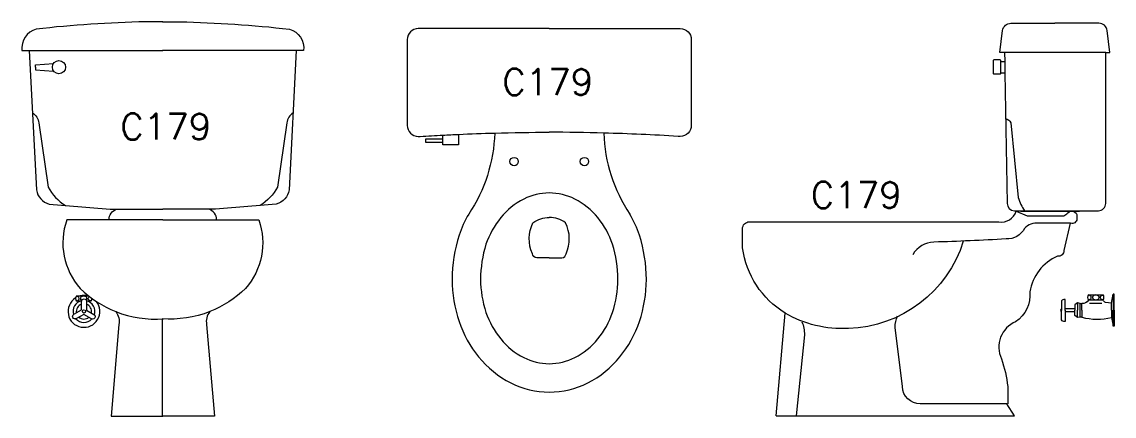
# Model space of a CAD drawing. Header units: inches. Extents: x -2548 to -2391, y 2200 to 2352.
# Drawn here: x -2443.243 to -2439.075, y 2318.752 to 2320.258 of the extents above; entities that cross this region are included whole.
import ezdxf
from ezdxf.enums import TextEntityAlignment as Align

# ---------------------------------------------------------------- set-up
doc = ezdxf.new("R2010")
doc.units = ezdxf.units.IN
doc.header["$MEASUREMENT"] = 0
for name, color, linetype in [('2', 2, 'Continuous'), ('WC-DET1', 15, 'Continuous'), ('WC-DET2', 10, 'Continuous'), ('WC-OUTL', 7, 'Continuous')]:
    doc.layers.add(name, color=color, linetype=linetype)
doc.styles.add('ROMANS', font='romans', dxfattribs={"height": 0.1})

msp = doc.modelspace()

# ---------------------------------------------------------------- linework, layer by layer
at = {"color": 1}
for points in [[(-2442.70413, 2320.25756), (-2442.77013, 2320.25756, 0.0234986), (-2443.18813, 2320.22956, 0.3653098), (-2443.24213, 2320.14756), (-2443.21413, 2320.14756)], [(-2442.70571, 2320.25756), (-2442.63971, 2320.25756, -0.0234986), (-2442.22171, 2320.22956, -0.3653098), (-2442.16771, 2320.14756), (-2442.19571, 2320.14756)], [(-2439.49311, 2320.14034), (-2439.51111, 2320.14034), (-2439.50062, 2320.22431, -0.3782425), (-2439.46887, 2320.25234), (-2439.30086, 2320.25234)], [(-2439.10911, 2320.14034), (-2439.09111, 2320.14034), (-2439.10161, 2320.22431, 0.3782425), (-2439.13336, 2320.25234), (-2439.30136, 2320.25234)], [(-2441.23043, 2320.232), (-2441.73043, 2320.232, 0.4142136), (-2441.77243, 2320.19), (-2441.77243, 2319.862, 0.4142136), (-2441.73043, 2319.82), (-2441.72243, 2319.82, -0.0025707), (-2441.63643, 2319.82489, 640.3910244)], [(-2441.23043, 2320.232), (-2440.73043, 2320.232, -0.4142136), (-2440.68843, 2320.19), (-2440.68843, 2319.862, -0.4142136), (-2440.73043, 2319.82), (-2440.73843, 2319.82, 0.0084784), (-2441.02222, 2319.83277, -640.3910244)], [(-2442.19571, 2320.14756), (-2442.22306, 2319.61537, -0.29916), (-2442.27171, 2319.56156, -0.004489), (-2442.51971, 2319.54156), (-2442.52971, 2319.54156)], [(-2439.49311, 2320.14034), (-2439.49252, 2320.10634, 0.4091382)], [(-2439.15911, 2319.53634), (-2439.13511, 2319.53634, 0.4142136), (-2439.10711, 2319.56434), (-2439.10711, 2320.14034), (-2439.10911, 2320.14034)], [(-2439.51111, 2320.11234), (-2439.53311, 2320.11234, 0.4142136), (-2439.53711, 2320.10834), (-2439.53711, 2320.06234, 0.4142136), (-2439.53311, 2320.05834), (-2439.51111, 2320.05834, 0.4142136), (-2439.50711, 2320.06234)], [(-2439.50711, 2320.10634), (-2439.50711, 2320.10834, 0.4142136), (-2439.51111, 2320.11234)], [(-2439.49176, 2320.06234), (-2439.48359, 2319.56385, 0.4091382), (-2439.4556, 2319.53634), (-2439.45311, 2319.53634)], [(-2441.57642, 2319.82777, -0.0041145), (-2441.43865, 2319.83277, 640.3910244)], [(-2441.43865, 2319.83277, -0.1410137), (-2441.53773, 2319.52359, -0.53371)], [(-2441.02222, 2319.83277, 0.1410137), (-2440.92314, 2319.52359, 0.53371)], [(-2442.91013, 2319.50156, -0.3431078), (-2442.88013, 2319.54156, 7.4672514)], [(-2442.49971, 2319.50156, 0.3431078), (-2442.52971, 2319.54156, -7.4672514)], [(-2440.33047, 2319.14514, -0.2244587), (-2440.49311, 2319.39434), (-2440.49311, 2319.46761, -0.4142136), (-2440.46711, 2319.49361), (-2439.51511, 2319.49361, 0.365857), (-2439.44881, 2319.53434, -3.0843895)], [(-2439.44911, 2319.53434), (-2439.40711, 2319.51634), (-2439.26711, 2319.51634), (-2439.25511, 2319.52434, -0.5775639), (-2439.21711, 2319.52234), (-2439.21711, 2319.50434)], [(-2439.43109, 2319.53456, 0.0276714), (-2439.42711, 2319.53434), (-2439.20711, 2319.53434)], [(-2439.23311, 2319.53634), (-2439.19711, 2319.53634, 0.4142136)], [(-2442.33881, 2319.50084, -0.2737306), (-2442.38971, 2319.23956, -0.1005999), (-2442.52552, 2319.15096, -25.2907415)], [(-2441.53773, 2319.52359, 0.051277), (-2441.57459, 2319.44269, 0.0776796), (-2441.60094, 2319.274, 0.0814481), (-2441.57459, 2319.11332, 0.0897254), (-2441.49986, 2318.97784, 0.1046041), (-2441.37707, 2318.87868, 0.1182665), (-2441.23043, 2318.8435, 0.1171123)], [(-2441.23043, 2318.8435, 0.1182665), (-2441.0838, 2318.87868, 0.1046041), (-2440.96101, 2318.97784, 0.0897254), (-2440.88628, 2319.11332, 0.0814481), (-2440.85993, 2319.274, 0.0776796), (-2440.88628, 2319.44269, 0.051277), (-2440.92314, 2319.52359, 0.1035832)], [(-2439.21711, 2319.50434, -0.4823357), (-2439.24111, 2319.48834), (-2439.24311, 2319.48834, 0.2524496)], [(-2439.24311, 2319.48834), (-2439.26711, 2319.38434, -0.4904707), (-2439.29111, 2319.36234, 0.2534447), (-2439.39711, 2319.22634, -0.2762073), (-2439.45111, 2319.11234, 0.4261833), (-2439.50511, 2318.97034, -0.0587485), (-2439.48111, 2318.86434), (-2439.48111, 2318.79834)], [(-2442.88432, 2319.15096, -0.2203966), (-2442.87213, 2319.10156), (-2442.90213, 2318.75156), (-2442.70492, 2318.75156)], [(-2442.52552, 2319.15096, 0.2203966), (-2442.53771, 2319.10156), (-2442.50771, 2318.75156), (-2442.70492, 2318.75156)]]:
    msp.add_lwpolyline(points, format="xyb", dxfattribs=at)
for points in [[(-2439.50711, 2320.10634), (-2439.49238, 2320.10634)], [(-2439.50711, 2320.06234), (-2439.4919, 2320.06234)], [(-2441.57643, 2319.828), (-2441.57643, 2319.788), (-2441.63643, 2319.788), (-2441.63643, 2319.798)], [(-2441.63643, 2319.81), (-2441.63643, 2319.82489)], [(-2441.63643, 2319.81), (-2441.70243, 2319.81), (-2441.70243, 2319.798), (-2441.63643, 2319.798)], [(-2442.91013, 2319.50084), (-2443.07104, 2319.50084)], [(-2442.49971, 2319.50084), (-2442.33881, 2319.50084)], [(-2440.36511, 2318.75234), (-2440.33047, 2319.14514)], [(-2440.36511, 2318.75234), (-2439.45511, 2318.75234), (-2439.48511, 2318.79834)]]:
    msp.add_lwpolyline(points, dxfattribs=at)
at = {"layer": 'WC-DET1', "color": 1}
for points in [[(-2443.21413, 2320.14756), (-2442.70413, 2320.14756)], [(-2442.19571, 2320.14756), (-2442.70571, 2320.14756)], [(-2439.10911, 2320.14034), (-2439.49311, 2320.14034)], [(-2443.18999, 2320.08419), (-2443.18999, 2320.09356), (-2443.12155, 2320.09895)], [(-2443.18999, 2320.08419), (-2443.18999, 2320.07482), (-2443.12155, 2320.06943)], [(-2441.63643, 2319.798), (-2441.63643, 2319.81)], [(-2442.88013, 2319.54156), (-2442.70492, 2319.54156)], [(-2442.52971, 2319.54156), (-2442.70492, 2319.54156)], [(-2442.70492, 2319.50084), (-2442.91013, 2319.50084)], [(-2442.70492, 2319.50084), (-2442.49971, 2319.50084)], [(-2443.03471, 2319.21069), (-2442.98754, 2319.21069)], [(-2439.17311, 2319.21546), (-2439.11731, 2319.21546)], [(-2439.08511, 2319.18306), (-2439.07911, 2319.21706)], [(-2439.07511, 2319.15634), (-2439.07511, 2319.21706), (-2439.07911, 2319.21706)], [(-2439.22491, 2319.16146), (-2439.26251, 2319.16146)], [(-2439.21531, 2319.18426), (-2439.22491, 2319.17666), (-2439.22491, 2319.15606)], [(-2439.20531, 2319.18246), (-2439.21531, 2319.18426), (-2439.21531, 2319.15586)], [(-2439.19904, 2319.12926), (-2439.20531, 2319.12926), (-2439.20531, 2319.18246), (-2439.19904, 2319.18246)], [(-2439.08511, 2319.15634), (-2439.08511, 2319.18306)], [(-2442.70771, 2319.12356), (-2442.70771, 2318.75156)], [(-2439.22491, 2319.15066), (-2439.26251, 2319.15066)], [(-2439.21531, 2319.12786), (-2439.22491, 2319.13546), (-2439.22491, 2319.15606)], [(-2439.20531, 2319.12926), (-2439.21531, 2319.12786), (-2439.21531, 2319.15586)], [(-2439.08511, 2319.15634), (-2439.08511, 2319.12961)], [(-2439.08511, 2319.12961), (-2439.07911, 2319.09561)], [(-2439.07511, 2319.15634), (-2439.07511, 2319.09561), (-2439.07911, 2319.09561)]]:
    msp.add_lwpolyline(points, dxfattribs=at)
for points in [[(-2439.50711, 2320.06234), (-2439.50711, 2320.10634, 0.4142136)], [(-2439.49252, 2320.10634), (-2439.49176, 2320.06234, 0.4091382)], [(-2443.20193, 2319.91007, -0.2226311), (-2443.17813, 2319.87156), (-2443.14252, 2319.62596, 0.1231154), (-2443.07636, 2319.55616, -5.143353)], [(-2442.20791, 2319.91007, 0.2226311), (-2442.23171, 2319.87156), (-2442.26733, 2319.62596, -0.1231154), (-2442.33348, 2319.55616, 5.143353)], [(-2439.48905, 2319.88797, -0.2313685), (-2439.46911, 2319.87234), (-2439.44111, 2319.58634, 0.0811136), (-2439.41706, 2319.53634, 0.4714505)], [(-2441.63643, 2319.82489, -0.001793), (-2441.57642, 2319.82777, 640.3910244)], [(-2441.43865, 2319.83277, -0.0062148), (-2441.23043, 2319.836, 640.3910244)], [(-2441.02222, 2319.83277, 0.0062148), (-2441.23043, 2319.836, -640.3910244)], [(-2439.45311, 2319.53634), (-2439.23311, 2319.53634, -0.1678917)], [(-2441.23043, 2319.356), (-2441.27843, 2319.356, -0.3801993), (-2441.29443, 2319.372, -0.2288969), (-2441.29243, 2319.49, -0.1614187), (-2441.23043, 2319.51, -1.0046739)], [(-2441.23043, 2319.356), (-2441.18243, 2319.356, 0.3801993), (-2441.16643, 2319.372, 0.2288969), (-2441.16843, 2319.49, 0.1614187), (-2441.23043, 2319.51, 1.0046739)], [(-2439.24311, 2319.48834), (-2439.36311, 2319.48834, 0.2524496), (-2439.41711, 2319.46834, -0.2854801), (-2439.48711, 2319.42834, -0.0071348), (-2439.76311, 2319.41634, 0.2655644), (-2439.84311, 2319.36834, 1.7075765)], [(-2439.65063, 2319.42028, -0.3205578), (-2440.08911, 2319.08634, -0.1454011), (-2440.33047, 2319.14514)], [(-2443.01491, 2319.1578), (-2443.01491, 2319.19009, -1), (-2442.99571, 2319.19009), (-2442.99571, 2319.15641)], [(-2443.00651, 2319.14048), (-2443.03448, 2319.12433, -1), (-2443.04408, 2319.14096), (-2443.01491, 2319.1578)], [(-2443.02118, 2319.19029), (-2443.03471, 2319.19029, -0.5105686)], [(-2442.97891, 2319.19029), (-2442.99024, 2319.19029, -0.5105686)], [(-2439.26251, 2319.15486), (-2439.26251, 2319.19706), (-2439.26711, 2319.19706, 0.4142136), (-2439.27611, 2319.18806), (-2439.27611, 2319.15486)], [(-2439.16871, 2319.19506), (-2439.17311, 2319.19506, -0.3495628), (-2439.19904, 2319.18235, 26.656849)], [(-2439.12211, 2319.19506), (-2439.16871, 2319.19506, -0.5105686)], [(-2439.08511, 2319.18306), (-2439.10771, 2319.18619, -0.3197836), (-2439.11711, 2319.19506), (-2439.12211, 2319.19506, -0.5105686)], [(-2442.99571, 2319.15641), (-2442.96775, 2319.14027, -1), (-2442.97735, 2319.12364), (-2443.00651, 2319.14048)], [(-2442.88432, 2319.15096, 0.1146456), (-2442.70213, 2319.12356, 25.2907415)], [(-2442.52552, 2319.15096, -0.1146456), (-2442.70771, 2319.12356, -25.2907415)], [(-2439.48511, 2318.79834), (-2439.81511, 2318.79834, -0.4040852), (-2439.88311, 2318.86434), (-2439.91038, 2319.08997, -0.1028126), (-2439.90195, 2319.13459, -0.269485)], [(-2439.26251, 2319.15606), (-2439.26251, 2319.11366), (-2439.26711, 2319.11366, -0.4142136), (-2439.27611, 2319.12266), (-2439.27611, 2319.15606)], [(-2439.19904, 2319.12926, 0.1152916), (-2439.08483, 2319.128, 6.8307177)], [(-2440.26619, 2319.11207, -0.0979355), (-2440.25711, 2319.06234), (-2440.28826, 2318.75234)]]:
    msp.add_lwpolyline(points, format="xyb", dxfattribs=at)
msp.add_lwpolyline([(-2441.23043, 2318.952, 0.1182665), (-2441.13302, 2318.97537, 0.1046041), (-2441.04517, 2319.04632, 0.0897254), (-2440.9891, 2319.14797, 0.0814481), (-2440.96843, 2319.274, 0.076703), (-2440.9891, 2319.40804, 0.0897254), (-2441.04517, 2319.50969, 0.1046041), (-2441.13302, 2319.58064, 0.1182665), (-2441.23043, 2319.604, 0.1182665), (-2441.32785, 2319.58064, 0.1046041), (-2441.4157, 2319.50969, 0.0897254), (-2441.47177, 2319.40804, 0.076703), (-2441.49243, 2319.274, 0.0814481), (-2441.47177, 2319.14797, 0.0897254), (-2441.4157, 2319.04632, 0.1046041), (-2441.32785, 2318.97537, 0.1182665)], format="xyb", close=True, dxfattribs=at)
for centre, radius in [((-2443.101, 2320.08419), 0.0253), ((-2441.36443, 2319.724), 0.016), ((-2441.09643, 2319.724), 0.016), ((-2443.00571, 2319.15156), 0.006)]:
    msp.add_circle(centre, radius, dxfattribs=at)
for centre, radius, start, end in [((-2443.00571, 2319.15156), 0.06072, 122.03079, 38.63025), ((-2443.02111, 2319.20049), 0.017, 143.1301, 216.8699), ((-2443.00571, 2319.15156), 0.06072, 76.81824, 103.18176), ((-2442.99251, 2319.20049), 0.017, 323.1301, 3.43424), ((-2439.15951, 2319.20526), 0.017, 143.1301, 216.8699), ((-2439.13091, 2319.20526), 0.017, 323.1301, 36.8699), ((-2443.00571, 2319.15156), 0.0417, 102.38434, 196.4259), ((-2443.00571, 2319.15156), 0.02921, 108.36093, 189.97724), ((-2443.00571, 2319.15156), 0.0417, 342.38434, 76.4259), ((-2443.00571, 2319.15156), 0.02921, 348.36093, 69.97724), ((-2439.27316, 2319.15606), 0.00665, 118.69866, 241.30134), ((-2443.00571, 2319.15156), 0.0417, 222.38434, 316.4259), ((-2443.00571, 2319.15156), 0.02921, 228.36093, 309.97724)]:
    msp.add_arc(centre, radius, start, end, dxfattribs=at)
at = {"layer": 'WC-DET2', "color": 1}
for points in [[(-2443.03544, 2319.19134, 0.0550683), (-2443.0317, 2319.19206, 0.0854193), (-2443.02772, 2319.19408, 0.1061728), (-2443.02496, 2319.19723, 0.1276115), (-2443.02411, 2319.20049, 0.1276115), (-2443.02496, 2319.20374, 0.1061728), (-2443.02772, 2319.2069, 0.0854193), (-2443.0317, 2319.20892, 0.0550683), (-2443.03544, 2319.20963, 0.0749244)], [(-2443.00681, 2319.20969, 0.0749244), (-2443.01192, 2319.20892, 0.0854193), (-2443.0159, 2319.2069, 0.1061728), (-2443.01867, 2319.20374, 0.1276115), (-2443.01951, 2319.20049, 0.1276115), (-2443.01867, 2319.19723, 0.1061728), (-2443.0159, 2319.19408, 0.0335494), (-2443.01442, 2319.19312, 0.0749244)], [(-2442.99692, 2319.19474, 0.0797957), (-2442.99496, 2319.19723, 0.1276115), (-2442.99411, 2319.20049, 0.1276115), (-2442.99496, 2319.20374, 0.1061728), (-2442.99772, 2319.2069, 0.0854193), (-2443.0017, 2319.20892, 0.0749244), (-2443.00681, 2319.20969, 0.0749244)], [(-2442.97818, 2319.19134, -0.0550683), (-2442.98192, 2319.19206, -0.0854193), (-2442.9859, 2319.19408, -0.1061728), (-2442.98867, 2319.19723, -0.1276115), (-2442.98951, 2319.20049, -0.1276115), (-2442.98867, 2319.20374, -0.1061728), (-2442.9859, 2319.2069, -0.0396946), (-2442.98414, 2319.20801, -0.0550683)], [(-2439.17384, 2319.19612, 0.0550683), (-2439.1701, 2319.19683, 0.0854193), (-2439.16612, 2319.19885, 0.1061728), (-2439.16336, 2319.20201, 0.1276115), (-2439.16251, 2319.20526, 0.1276115), (-2439.16336, 2319.20852, 0.1061728), (-2439.16612, 2319.21167, 0.0854193), (-2439.1701, 2319.21369, 0.0550683), (-2439.17384, 2319.21441, 0.0749244)], [(-2439.11658, 2319.19612, -0.0550683), (-2439.12032, 2319.19683, -0.0854193), (-2439.1243, 2319.19885, -0.1061728), (-2439.12707, 2319.20201, -0.1276115), (-2439.12791, 2319.20526, -0.1276115), (-2439.12707, 2319.20852, -0.1061728), (-2439.1243, 2319.21167, -0.0854193), (-2439.12032, 2319.21369, -0.0550683), (-2439.11658, 2319.21441, -0.0749244)]]:
    msp.add_lwpolyline(points, format="xyb", dxfattribs=at)
msp.add_lwpolyline([(-2439.14521, 2319.21446, 0.0749244), (-2439.15032, 2319.21369, 0.0854193), (-2439.1543, 2319.21167, 0.1061728), (-2439.15707, 2319.20852, 0.1276115), (-2439.15791, 2319.20526, 0.1276115), (-2439.15707, 2319.20201, 0.1061728), (-2439.1543, 2319.19885, 0.0854193), (-2439.15032, 2319.19683, 0.0749244), (-2439.14521, 2319.19606, 0.0749244), (-2439.1401, 2319.19683, 0.0854193), (-2439.13612, 2319.19885, 0.1061728), (-2439.13336, 2319.20201, 0.1276115), (-2439.13251, 2319.20526, 0.1276115), (-2439.13336, 2319.20852, 0.1061728), (-2439.13612, 2319.21167, 0.0854193), (-2439.1401, 2319.21369, 0.0749244)], format="xyb", close=True, dxfattribs=at)
for points in [[(-2439.07911, 2319.21706), (-2439.07911, 2319.15634)], [(-2439.19904, 2319.15634), (-2439.19904, 2319.18246)], [(-2439.16911, 2319.18346), (-2439.12211, 2319.18346)], [(-2439.19904, 2319.15634), (-2439.19904, 2319.12926)], [(-2439.07911, 2319.09561), (-2439.07911, 2319.15634)]]:
    msp.add_lwpolyline(points, dxfattribs=at)
at = {"layer": 'WC-OUTL', "color": 1}
for points in [[(-2443.21413, 2320.14756), (-2443.18679, 2319.61537, 0.29916), (-2443.13813, 2319.56156, 0.004489), (-2442.89013, 2319.54156), (-2442.88013, 2319.54156)], [(-2439.19711, 2319.53634), (-2439.15911, 2319.53634, 0.4142136)], [(-2443.07104, 2319.50084, 0.2737306), (-2443.02013, 2319.23956, 0.1005999), (-2442.88432, 2319.15096, 25.2907415)]]:
    msp.add_lwpolyline(points, format="xyb", dxfattribs=at)

# ---------------------------------------------------------------- texts
at = {"layer": '2', "color": 1, "style": 'ROMANS', "flags": 8}
for p in [(-2441.23643, 2320.028), (-2442.69371, 2319.85756), (-2440.05911, 2319.59634)]:
    msp.add_attdef('C179', text='C179', height=0.1, dxfattribs=at).set_placement(p, align=Align.MIDDLE)

doc.saveas('drawing.dxf')
